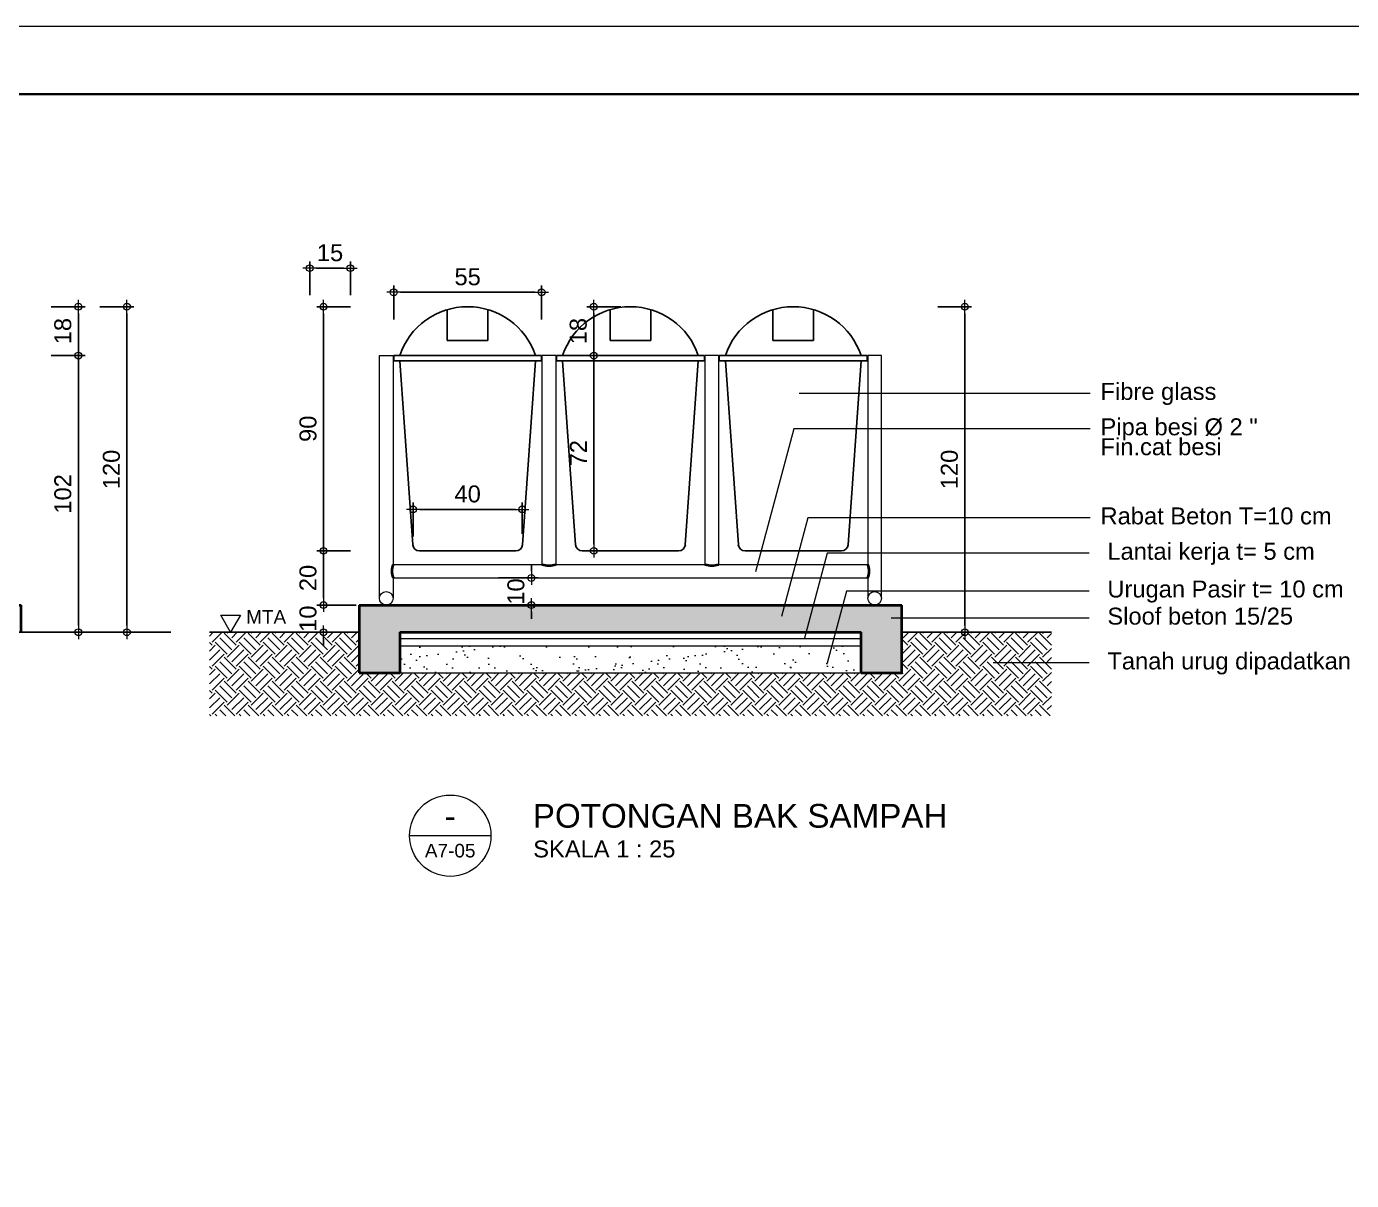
# Model space of a CAD drawing. Header units: millimetres. Extents: x -11 to 1625, y -267 to 180.
# Drawn here: x 854.43 to 873.97, y -64.02 to -47 of the extents above; entities that cross this region are included whole.
import ezdxf
from ezdxf.enums import TextEntityAlignment as Align

# ---------------------------------------------------------------- set-up
doc = ezdxf.new("R2010")
doc.units = ezdxf.units.MM
for name, color, linetype, lineweight in [('ars', 11, 'Continuous', 5), ('fin', 1, 'Continuous', 9), ('GRS KOP', 1, 'Continuous', 35), ('kaca', 121, 'Continuous', 0), ('kol', 1, 'Continuous', 40), ('kop', 7, 'Continuous', 20), ('LEADER', 15, 'Continuous', 15), ('not', 7, 'Continuous', 20), ('u', 6, 'Continuous', 20)]:
    doc.layers.add(name, color=color, linetype=linetype, lineweight=lineweight)
doc.layers.add('FRAME', color=3, linetype='Continuous')
doc.styles.add('BARU', font='complex.shx')
doc.styles.add('S', font='SIMPLEX', dxfattribs={"width": 1.1})
doc.styles.get("Standard").update_dxf_attribs({"font": 'ARIALUNI.TTF'})
doc.linetypes.add('BATTING', pattern='A,0.0001,-0.1,[134,ltypeshp.shx,S=0.1,R=0,X=-0.1,Y=0],-0.2,[134,ltypeshp.shx,S=0.1,R=180,X=0.1,Y=0],-0.1', length=0.4001)
doc.dimstyles.new('SK-25', dxfattribs={"dimtxt": 0.25, "dimasz": 0.1, "dimexe": 0.1, "dimexo": 0, "dimgap": 0.1, "dimtad": 1, "dimdec": 0, "dimlfac": 25, "dimzin": 12, "dimdsep": 46, "dimtxsty": 'Standard', "dimblk": 'BULAT', "dimcen": 0.1, "dimclrd": 256, "dimadec": 0, "dimazin": 3, "dimtfac": 1, "dimtdec": 0, "dimtofl": 0, "dimtmove": 0, "dimatfit": 3, "dimldrblk": 'BULAT', "dimfxl": 0, "dimtolj": 1, "dimtzin": 0, "dimarcsym": 0})

# ---------------------------------------------------------------- blocks, each defined once
blk = doc.blocks.new('kop')
at = {"layer": 'GRS KOP'}
blk.add_lwpolyline([(1, 54), (83, 54), (83, 1), (1, 1)], close=True, dxfattribs=at)
at = {"layer": 'kop', "color": 7}
blk.add_line((84, 55), (0, 55), dxfattribs=at)
at = {"layer": 'kop', "style": 'BARU', "flags": 4}
for p, height in [((73.8, 5.4), 0.35), ((80.303, 5.382), 0.25), ((73.8, 4.9), 0.35), ((80.303, 4.882), 0.25), ((73.8, 4.4), 0.35), ((80.303, 4.382), 0.25)]:
    blk.add_attdef('-', p, '', height=height, dxfattribs=at)
at = {"layer": 'kop', "flags": 4}
for tag, p in [('AR-00', (78.057, 2.648)), ('00', (81.238, 2.647))]:
    blk.add_attdef(tag, text='', height=0.35, dxfattribs=at).set_placement(p, align=Align.MIDDLE)
blk = doc.blocks.new('BULAT')
for p, q in [((-1, 0), (1, 0)), ((0, -1), (0, 1))]:
    blk.add_line(p, q)
blk.add_circle((0, 0), 0.5)
blk = doc.blocks.new('*D421')
at = {"layer": 'Defpoints', "color": 0, "ltscale": 0.5}
for p in [(854.798, -51.852), (855.198, -51.852), (854.798, -55.932)]:
    blk.add_point(p, dxfattribs=at)
at = {"layer": 'u', "color": 0, "lineweight": -2, "ltscale": 0.5}
for p, q in [((854.798, -51.852), (855.298, -51.852)), ((854.798, -55.932), (855.298, -55.932))]:
    blk.add_line(p, q, dxfattribs=at)
at = {"layer": 'u', "lineweight": -2, "ltscale": 0.5}
blk.add_line((855.198, -55.832), (855.198, -51.952), dxfattribs=at)
at = {"layer": 'u', "lineweight": -2, "ltscale": 0.5, "xscale": 0.1, "yscale": 0.1, "zscale": 0.1}
for p, rotation in [((855.198, -51.852), 90), ((855.198, -55.932), 270)]:
    blk.add_blockref('BULAT', p, dxfattribs=dict(at, rotation=rotation))
at = {"layer": 'u', "color": 0, "ltscale": 0.5, "insert": (854.97, -53.892), "char_height": 0.25, "attachment_point": 5, "rotation": 90}
blk.add_mtext('\\A1;102', dxfattribs=at)
blk = doc.blocks.new('*D422')
at = {"layer": 'Defpoints', "color": 0, "ltscale": 0.5}
for p in [(859.208, -50.564), (858.608, -50.964), (859.208, -50.964)]:
    blk.add_point(p, dxfattribs=at)
at = {"layer": 'u', "color": 0, "lineweight": -2, "ltscale": 0.5}
for p, q in [((858.608, -50.964), (858.608, -50.464)), ((859.208, -50.964), (859.208, -50.464))]:
    blk.add_line(p, q, dxfattribs=at)
at = {"layer": 'u', "lineweight": -2, "ltscale": 0.5}
blk.add_line((858.708, -50.564), (859.108, -50.564), dxfattribs=at)
at = {"layer": 'u', "lineweight": -2, "ltscale": 0.5, "xscale": 0.1, "yscale": 0.1, "zscale": 0.1, "rotation": 180}
blk.add_blockref('BULAT', (858.608, -50.564), dxfattribs=at)
at = {"layer": 'u', "lineweight": -2, "ltscale": 0.5, "xscale": 0.1, "yscale": 0.1, "zscale": 0.1}
blk.add_blockref('BULAT', (859.208, -50.564), dxfattribs=at)
at = {"layer": 'u', "color": 0, "ltscale": 0.5, "insert": (858.908, -50.337), "char_height": 0.25, "attachment_point": 5}
blk.add_mtext('\\A1;15', dxfattribs=at)
blk = doc.blocks.new('*D423')
at = {"layer": 'Defpoints', "color": 0, "ltscale": 0.5}
for p in [(859.847, -50.919), (859.847, -51.319), (862.027, -51.319)]:
    blk.add_point(p, dxfattribs=at)
at = {"layer": 'u', "color": 0, "lineweight": -2, "ltscale": 0.5}
for p, q in [((859.847, -51.319), (859.847, -50.819)), ((862.027, -51.319), (862.027, -50.819))]:
    blk.add_line(p, q, dxfattribs=at)
at = {"layer": 'u', "lineweight": -2, "ltscale": 0.5}
blk.add_line((861.927, -50.919), (859.947, -50.919), dxfattribs=at)
at = {"layer": 'u', "lineweight": -2, "ltscale": 0.5, "xscale": 0.1, "yscale": 0.1, "zscale": 0.1, "rotation": 180}
blk.add_blockref('BULAT', (859.847, -50.919), dxfattribs=at)
at = {"layer": 'u', "lineweight": -2, "ltscale": 0.5, "xscale": 0.1, "yscale": 0.1, "zscale": 0.1}
blk.add_blockref('BULAT', (862.027, -50.919), dxfattribs=at)
at = {"layer": 'u', "color": 0, "ltscale": 0.5, "insert": (860.937, -50.692), "char_height": 0.25, "attachment_point": 5}
blk.add_mtext('\\A1;55', dxfattribs=at)
blk = doc.blocks.new('*D424')
at = {"layer": 'Defpoints', "color": 0, "ltscale": 0.5}
for p in [(867.866, -51.132), (868.266, -51.132), (867.866, -55.932)]:
    blk.add_point(p, dxfattribs=at)
at = {"layer": 'u', "color": 0, "lineweight": -2, "ltscale": 0.5}
for p, q in [((867.866, -51.132), (868.366, -51.132)), ((867.866, -55.932), (868.366, -55.932))]:
    blk.add_line(p, q, dxfattribs=at)
at = {"layer": 'u', "lineweight": -2, "ltscale": 0.5}
blk.add_line((868.266, -55.832), (868.266, -51.232), dxfattribs=at)
at = {"layer": 'u', "lineweight": -2, "ltscale": 0.5, "xscale": 0.1, "yscale": 0.1, "zscale": 0.1}
for p, rotation in [((868.266, -51.132), 90), ((868.266, -55.932), 270)]:
    blk.add_blockref('BULAT', p, dxfattribs=dict(at, rotation=rotation))
at = {"layer": 'u', "color": 0, "ltscale": 0.5, "insert": (868.039, -53.532), "char_height": 0.25, "attachment_point": 5, "rotation": 90}
blk.add_mtext('\\A1;120', dxfattribs=at)
blk = doc.blocks.new('*D425')
at = {"layer": 'Defpoints', "color": 0, "ltscale": 0.5}
for p in [(861.394, -55.132), (861.394, -55.532), (861.876, -55.532)]:
    blk.add_point(p, dxfattribs=at)
at = {"layer": 'u', "lineweight": -2, "ltscale": 0.5}
for p, q in [((861.876, -55.032), (861.876, -54.932)), ((861.876, -55.632), (861.876, -55.732))]:
    blk.add_line(p, q, dxfattribs=at)
at = {"layer": 'u', "color": 0, "lineweight": -2, "ltscale": 0.5}
for p, q in [((861.394, -55.132), (861.976, -55.132)), ((861.394, -55.532), (861.976, -55.532))]:
    blk.add_line(p, q, dxfattribs=at)
at = {"layer": 'u', "lineweight": -2, "ltscale": 0.5, "xscale": 0.1, "yscale": 0.1, "zscale": 0.1}
for p, rotation in [((861.876, -55.132), 270), ((861.876, -55.532), 90)]:
    blk.add_blockref('BULAT', p, dxfattribs=dict(at, rotation=rotation))
at = {"layer": 'u', "color": 0, "ltscale": 0.5, "insert": (861.649, -55.332), "char_height": 0.25, "attachment_point": 5, "rotation": 90}
blk.add_mtext('\\A1;10', dxfattribs=at)
blk = doc.blocks.new('TONG')
at = {"layer": 'FRAME'}
for p, q in [((0.225, 0.055), (0.225, 0.1691)), ((0.375, 0.055), (0.375, 0.1691)), ((0.225, 0.055), (0.375, 0.055)), ((0.0275, 0), (0.5725, 0)), ((0.0275, -0.02), (0.0275, 0)), ((0.5725, -0.02), (0.5725, 0)), ((0.025, -0.0046), (0.0275, -0.0046)), ((0.025, -0.0146), (0.0275, -0.0146)), ((0.0275, -0.02), (0.5725, -0.02)), ((0.0977, -0.6976), (0.05, -0.02)), ((0.5023, -0.6976), (0.55, -0.02)), ((0.575, -0.0046), (0.5725, -0.0046)), ((0.575, -0.0146), (0.5725, -0.0146)), ((0.1225, -0.72), (0.4775, -0.72))]:
    blk.add_line(p, q, dxfattribs=at)
for centre, radius, start, end in [((0.3, -0.0836), 0.2636, 18.4922, 161.5078), ((0.1225, -0.695), 0.025, 185.9131, 270), ((0.4775, -0.695), 0.025, 270, 354.0869)]:
    blk.add_arc(centre, radius, start, end, dxfattribs=at)
blk = doc.blocks.new('F-TONG')
blk.add_line((1.5515, -0.1), (-1.5515, -0.1))
at = {"layer": 'fin'}
for p, q in [((-0.925, 0.92), (-0.875, 0.92)), ((-0.925, 0.025), (-0.925, 0.92)), ((-0.875, 0.92), (-0.875, 0.15)), ((-0.325, 0.15), (-0.325, 0.92)), ((-0.275, 0.92), (-0.325, 0.92)), ((-0.275, 0.92), (-0.275, 0.15)), ((0.275, 0.15), (0.275, 0.92)), ((0.325, 0.92), (0.275, 0.92)), ((0.325, 0.92), (0.325, 0.15)), ((0.925, 0.92), (0.875, 0.92)), ((0.875, 0.92), (0.875, 0.15)), ((0.925, 0.025), (0.925, 0.92)), ((-0.875, 0.15), (-0.325, 0.15)), ((-0.275, 0.15), (0.275, 0.15)), ((0.325, 0.15), (0.875, 0.15)), ((-0.875, 0.1), (0.875, 0.1)), ((-0.875, 0.1), (-0.875, 0.025)), ((0.875, 0.1), (0.875, 0.025))]:
    blk.add_line(p, q, dxfattribs=at)
for centre in [(-0.9, 0.025), (0.9, 0.025)]:
    blk.add_circle(centre, 0.025, dxfattribs=at)
at = {"layer": 'kol'}
for p, q in [((-1, 0), (-1, -0.1)), ((-1, 0), (1, 0)), ((1, -0.1), (1, 0))]:
    blk.add_line(p, q, dxfattribs=at)
for centre, radius, start, end in [((-0.8102, 0.125), 0.0695, 158.9096, 201.0904), ((-0.3, 0.2213), 0.0756, 250.6825, 289.3175), ((0.3, 0.2213), 0.0756, 250.6825, 289.3175), ((0.8102, 0.125), 0.0695, 338.9096, 21.0904)]:
    blk.add_arc(centre, radius, start, end, dxfattribs=at)
blk.add_blockref('TONG', (-0.9, 0.92))
at = {"xscale": -1}
for p in [(0.3, 0.92), (0.9, 0.92)]:
    blk.add_blockref('TONG', p, dxfattribs=at)
blk = doc.blocks.new('SEC-TONG')
at = {"layer": 'ars'}
h = blk.add_hatch(dxfattribs=at)
h.set_pattern_fill('EARTH', color=256, scale=0.25, angle=45, style=0)
h.set_pattern_definition([(45, (-1.551464, -0.40821), (7e-18, 0.0883883), [0.0625, -0.0625]), (45, (-1.56804, -0.391635), (7e-18, 0.0883883), [0.0625, -0.0625]), (45, (-1.58461, -0.37506), (7e-18, 0.0883883), [0.0625, -0.0625]), (135, (-1.58461, -0.364014), (-0.0883883, 1e-17), [0.0625, -0.0625]), (135, (-1.56804, -0.34744), (-0.0883883, 1e-17), [0.0625, -0.0625]), (135, (-1.551464, -0.33087), (-0.0883883, 1e-17), [0.0625, -0.0625])])
h.paths.add_polyline_path([(1.5515, -0.1), (1, -0.1), (1, -0.25), (0.85, -0.25), (-0.85, -0.25), (-1, -0.25), (-1, -0.1), (-1.5515, -0.1), (-1.5515, -0.4082), (1.5515, -0.4082)])
at = {"layer": 'kaca'}
blk.add_hatch(color=256, dxfattribs=at).paths.add_polyline_path([(1, 0), (-1, 0), (-1, -0.25), (-0.85, -0.25), (-0.85, -0.1), (0.85, -0.1), (0.85, -0.25), (1, -0.25)])
at = {"layer": 'not'}
h = blk.add_hatch(dxfattribs=at)
h.set_pattern_fill('AR-SAND', color=256, scale=0.05, style=0)
h.set_pattern_definition([(37.5, (-0.21217, -0.210544), (-0.0031497, 0.096341), [0, -0.076, 0, -0.085, 0, -0.08125]), (7.5, (-0.21217, -0.21054), (0.088489, 0.141107), [0, -0.041, 0, -0.0685, 0, -0.02625]), (327.5, (-0.27367, -0.210544), (0.155707, 0.000283), [0, -0.025, 0, -0.09, 0, -0.1175]), (317.5, (-0.27367, -0.21054), (0.150306, 0.043884), [0, -0.0125, 0, -0.059, 0, -0.0675])])
h.paths.add_polyline_path([(0.85, -0.15), (-0.85, -0.15), (-0.85, -0.25), (0.85, -0.25)])
for p, q in [((-1, -0.1), (-1.5515, -0.1)), ((1, -0.1), (1.5515, -0.1))]:
    blk.add_line(p, q)
at = {"layer": 'ars'}
for p, q in [((-0.85, -0.15), (0.85, -0.15)), ((-0.85, -0.25), (0.85, -0.25))]:
    blk.add_line(p, q, dxfattribs=at)
at = {"layer": 'fin'}
for p, q in [((-0.925, 0.92), (-0.875, 0.92)), ((-0.925, 0.025), (-0.925, 0.92)), ((-0.875, 0.92), (-0.875, 0.15)), ((-0.325, 0.15), (-0.325, 0.92)), ((-0.275, 0.92), (-0.325, 0.92)), ((-0.275, 0.92), (-0.275, 0.15)), ((0.275, 0.15), (0.275, 0.92)), ((0.325, 0.92), (0.275, 0.92)), ((0.325, 0.92), (0.325, 0.15)), ((0.925, 0.92), (0.875, 0.92)), ((0.875, 0.92), (0.875, 0.15)), ((0.925, 0.025), (0.925, 0.92)), ((-0.875, 0.15), (-0.325, 0.15)), ((-0.275, 0.15), (0.275, 0.15)), ((0.325, 0.15), (0.875, 0.15)), ((-0.875, 0.1), (0.875, 0.1)), ((-0.875, 0.1), (-0.875, 0.025)), ((0.875, 0.1), (0.875, 0.025))]:
    blk.add_line(p, q, dxfattribs=at)
for centre in [(-0.9, 0.025), (0.9, 0.025)]:
    blk.add_circle(centre, 0.025, dxfattribs=at)
at = {"layer": 'kol'}
for p, q in [((-1, 0), (-1, -0.25)), ((-1, 0), (1, 0)), ((1, -0.25), (1, 0)), ((-0.85, -0.1), (-0.85, -0.25)), ((-0.85, -0.1), (0.85, -0.1)), ((0.85, -0.25), (0.85, -0.1)), ((-1, -0.25), (-0.85, -0.25)), ((0.85, -0.25), (1, -0.25))]:
    blk.add_line(p, q, dxfattribs=at)
for centre, radius, start, end in [((-0.8102, 0.125), 0.0695, 158.9096, 201.0904), ((-0.3, 0.2213), 0.0756, 250.6825, 289.3175), ((0.3, 0.2213), 0.0756, 250.6825, 289.3175), ((0.8102, 0.125), 0.0695, 338.9096, 21.0904)]:
    blk.add_arc(centre, radius, start, end, dxfattribs=at)
blk.add_blockref('TONG', (-0.9, 0.92))
at = {"xscale": -1}
for p in [(0.3, 0.92), (0.9, 0.92)]:
    blk.add_blockref('TONG', p, dxfattribs=at)
blk = doc.blocks.new('*D432')
at = {"layer": 'Defpoints', "color": 0, "ltscale": 0.5}
for p in [(854.798, -51.132), (854.798, -51.852), (855.198, -51.852)]:
    blk.add_point(p, dxfattribs=at)
at = {"layer": 'u', "color": 0, "lineweight": -2, "ltscale": 0.5}
for p, q in [((854.798, -51.132), (855.298, -51.132)), ((854.798, -51.852), (855.298, -51.852))]:
    blk.add_line(p, q, dxfattribs=at)
at = {"layer": 'u', "lineweight": -2, "ltscale": 0.5}
blk.add_line((855.198, -51.232), (855.198, -51.752), dxfattribs=at)
at = {"layer": 'u', "lineweight": -2, "ltscale": 0.5, "xscale": 0.1, "yscale": 0.1, "zscale": 0.1}
for p, rotation in [((855.198, -51.132), 90), ((855.198, -51.852), 270)]:
    blk.add_blockref('BULAT', p, dxfattribs=dict(at, rotation=rotation))
at = {"layer": 'u', "color": 0, "ltscale": 0.5, "insert": (854.97, -51.492), "char_height": 0.25, "attachment_point": 5, "rotation": 90}
blk.add_mtext('\\A1;18', dxfattribs=at)
blk = doc.blocks.new('*D433')
at = {"layer": 'Defpoints', "color": 0, "ltscale": 0.5}
for p in [(855.514, -51.132), (855.914, -51.132), (855.514, -55.932)]:
    blk.add_point(p, dxfattribs=at)
at = {"layer": 'u', "color": 0, "lineweight": -2, "ltscale": 0.5}
for p, q in [((855.514, -51.132), (856.014, -51.132)), ((855.514, -55.932), (856.014, -55.932))]:
    blk.add_line(p, q, dxfattribs=at)
at = {"layer": 'u', "lineweight": -2, "ltscale": 0.5}
blk.add_line((855.914, -55.832), (855.914, -51.232), dxfattribs=at)
at = {"layer": 'u', "lineweight": -2, "ltscale": 0.5, "xscale": 0.1, "yscale": 0.1, "zscale": 0.1}
for p, rotation in [((855.914, -51.132), 90), ((855.914, -55.932), 270)]:
    blk.add_blockref('BULAT', p, dxfattribs=dict(at, rotation=rotation))
at = {"layer": 'u', "color": 0, "ltscale": 0.5, "insert": (855.686, -53.532), "char_height": 0.25, "attachment_point": 5, "rotation": 90}
blk.add_mtext('\\A1;120', dxfattribs=at)
blk = doc.blocks.new('*D434')
at = {"layer": 'Defpoints', "color": 0, "ltscale": 0.5}
for p in [(859.295, -55.532), (858.812, -55.932), (859.295, -55.932)]:
    blk.add_point(p, dxfattribs=at)
at = {"layer": 'u', "lineweight": -2, "ltscale": 0.5}
for p, q in [((858.812, -55.432), (858.812, -55.332)), ((858.812, -56.032), (858.812, -56.132))]:
    blk.add_line(p, q, dxfattribs=at)
at = {"layer": 'u', "color": 0, "lineweight": -2, "ltscale": 0.5}
for p, q in [((859.295, -55.532), (858.712, -55.532)), ((859.295, -55.932), (858.712, -55.932))]:
    blk.add_line(p, q, dxfattribs=at)
at = {"layer": 'u', "lineweight": -2, "ltscale": 0.5, "xscale": 0.1, "yscale": 0.1, "zscale": 0.1}
for p, rotation in [((858.812, -55.532), 270), ((858.812, -55.932), 90)]:
    blk.add_blockref('BULAT', p, dxfattribs=dict(at, rotation=rotation))
at = {"layer": 'u', "color": 0, "ltscale": 0.5, "insert": (858.584, -55.732), "char_height": 0.25, "attachment_point": 5, "rotation": 90}
blk.add_mtext('\\A1;10', dxfattribs=at)
blk = doc.blocks.new('PEIL')
blk.add_lwpolyline([(-0.188, 0.325), (0.188, 0.325), (0, 0)], close=True)
at = {"style": 'S', "width": 1.1, "flags": 4}
blk.add_attdef('CAT', (0.265, 0.036), '', height=0.2, dxfattribs=at)
blk = doc.blocks.new('*D435')
at = {"layer": 'Defpoints', "color": 0, "ltscale": 0.5}
for p in [(859.212, -51.132), (858.812, -54.732), (859.212, -54.732)]:
    blk.add_point(p, dxfattribs=at)
at = {"layer": 'u', "color": 0, "lineweight": -2, "ltscale": 0.5}
for p, q in [((859.212, -51.132), (858.712, -51.132)), ((859.212, -54.732), (858.712, -54.732))]:
    blk.add_line(p, q, dxfattribs=at)
at = {"layer": 'u', "lineweight": -2, "ltscale": 0.5}
blk.add_line((858.812, -51.232), (858.812, -54.632), dxfattribs=at)
at = {"layer": 'u', "lineweight": -2, "ltscale": 0.5, "xscale": 0.1, "yscale": 0.1, "zscale": 0.1}
for p, rotation in [((858.812, -51.132), 90), ((858.812, -54.732), 270)]:
    blk.add_blockref('BULAT', p, dxfattribs=dict(at, rotation=rotation))
at = {"layer": 'u', "color": 0, "ltscale": 0.5, "insert": (858.584, -52.932), "char_height": 0.25, "attachment_point": 5, "rotation": 90}
blk.add_mtext('\\A1;90', dxfattribs=at)
blk = doc.blocks.new('*D436')
at = {"layer": 'Defpoints', "color": 0, "ltscale": 0.5}
for p in [(860.134, -54.121), (861.74, -54.481), (860.134, -54.521)]:
    blk.add_point(p, dxfattribs=at)
at = {"layer": 'u', "color": 0, "lineweight": -2, "ltscale": 0.5}
for p, q in [((860.134, -54.521), (860.134, -54.021)), ((861.74, -54.481), (861.74, -54.021))]:
    blk.add_line(p, q, dxfattribs=at)
at = {"layer": 'u', "lineweight": -2, "ltscale": 0.5}
blk.add_line((861.64, -54.121), (860.234, -54.121), dxfattribs=at)
at = {"layer": 'u', "lineweight": -2, "ltscale": 0.5, "xscale": 0.1, "yscale": 0.1, "zscale": 0.1, "rotation": 180}
blk.add_blockref('BULAT', (860.134, -54.121), dxfattribs=at)
at = {"layer": 'u', "lineweight": -2, "ltscale": 0.5, "xscale": 0.1, "yscale": 0.1, "zscale": 0.1}
blk.add_blockref('BULAT', (861.74, -54.121), dxfattribs=at)
at = {"layer": 'u', "color": 0, "ltscale": 0.5, "insert": (860.937, -53.894), "char_height": 0.25, "attachment_point": 5}
blk.add_mtext('\\A1;40', dxfattribs=at)
blk = doc.blocks.new('*D437')
at = {"layer": 'Defpoints', "color": 0, "ltscale": 0.5}
for p in [(863.196, -51.852), (862.796, -54.732), (863.196, -54.732)]:
    blk.add_point(p, dxfattribs=at)
at = {"layer": 'u', "color": 0, "lineweight": -2, "ltscale": 0.5}
for p, q in [((863.196, -51.852), (862.696, -51.852)), ((863.196, -54.732), (862.696, -54.732))]:
    blk.add_line(p, q, dxfattribs=at)
at = {"layer": 'u', "lineweight": -2, "ltscale": 0.5}
blk.add_line((862.796, -51.952), (862.796, -54.632), dxfattribs=at)
at = {"layer": 'u', "lineweight": -2, "ltscale": 0.5, "xscale": 0.1, "yscale": 0.1, "zscale": 0.1}
for p, rotation in [((862.796, -51.852), 90), ((862.796, -54.732), 270)]:
    blk.add_blockref('BULAT', p, dxfattribs=dict(at, rotation=rotation))
at = {"layer": 'u', "color": 0, "ltscale": 0.5, "insert": (862.57, -53.292), "char_height": 0.25, "attachment_point": 5, "rotation": 90}
blk.add_mtext('\\A1;72', dxfattribs=at)
blk = doc.blocks.new('*D438')
at = {"layer": 'Defpoints', "color": 0, "ltscale": 0.5}
for p in [(862.796, -51.132), (863.196, -51.132), (863.196, -51.852)]:
    blk.add_point(p, dxfattribs=at)
at = {"layer": 'u', "color": 0, "lineweight": -2, "ltscale": 0.5}
for p, q in [((863.196, -51.132), (862.696, -51.132)), ((863.196, -51.852), (862.696, -51.852))]:
    blk.add_line(p, q, dxfattribs=at)
at = {"layer": 'u', "lineweight": -2, "ltscale": 0.5}
blk.add_line((862.796, -51.752), (862.796, -51.232), dxfattribs=at)
at = {"layer": 'u', "lineweight": -2, "ltscale": 0.5, "xscale": 0.1, "yscale": 0.1, "zscale": 0.1}
for p, rotation in [((862.796, -51.132), 90), ((862.796, -51.852), 270)]:
    blk.add_blockref('BULAT', p, dxfattribs=dict(at, rotation=rotation))
at = {"layer": 'u', "color": 0, "ltscale": 0.5, "insert": (862.568, -51.492), "char_height": 0.25, "attachment_point": 5, "rotation": 90}
blk.add_mtext('\\A1;18', dxfattribs=at)
blk = doc.blocks.new('*D439')
at = {"layer": 'Defpoints', "color": 0, "ltscale": 0.5}
for p in [(858.812, -54.732), (859.172, -54.732), (859.295, -55.532)]:
    blk.add_point(p, dxfattribs=at)
at = {"layer": 'u', "color": 0, "lineweight": -2, "ltscale": 0.5}
for p, q in [((859.172, -54.732), (858.712, -54.732)), ((859.295, -55.532), (858.712, -55.532))]:
    blk.add_line(p, q, dxfattribs=at)
at = {"layer": 'u', "lineweight": -2, "ltscale": 0.5}
blk.add_line((858.812, -55.432), (858.812, -54.832), dxfattribs=at)
at = {"layer": 'u', "lineweight": -2, "ltscale": 0.5, "xscale": 0.1, "yscale": 0.1, "zscale": 0.1}
for p, rotation in [((858.812, -54.732), 90), ((858.812, -55.532), 270)]:
    blk.add_blockref('BULAT', p, dxfattribs=dict(at, rotation=rotation))
at = {"layer": 'u', "color": 0, "ltscale": 0.5, "insert": (858.584, -55.132), "char_height": 0.25, "attachment_point": 5, "rotation": 90}
blk.add_mtext('\\A1;20', dxfattribs=at)
blk = doc.blocks.new('Ndtpd')
blk.add_line((0.747, 0), (-0.747, 0))
blk.add_circle((0, 0), 0.747)
at = {"flags": 4}
for tag, height, p in [('NO', 0.5, (0, 0.148)), ('NOLBR', 0.3, (0, -0.398))]:
    blk.add_attdef(tag, text='', height=height, dxfattribs=at).set_placement(p, align=Align.CENTER)
for tag, p, height in [('NDTPD', (1.516, 0.148), 0.5), ('SKALA', (1.523, -0.398), 0.3)]:
    blk.add_attdef(tag, p, '', height=height, dxfattribs=at)

msp = doc.modelspace()

# ---------------------------------------------------------------- linework, layer by layer
at = {"layer": 'ars', "linetype": 'BATTING', "ltscale": 0.25}
msp.add_line((866.7365814, -56.030669), (859.9365814, -56.030669), dxfattribs=at)
at = {"layer": 'LEADER'}
for p, q in [((870.1127794, -52.4112482), (865.8248879, -52.4112482)), ((865.7454545, -52.9330223), (865.1803306, -55.0420935)), ((870.1127794, -52.9330223), (865.7454545, -52.9330223)), ((865.9537818, -54.2463737), (865.564057, -55.7008463)), ((870.1127794, -54.2463737), (865.9537818, -54.2463737)), ((866.2361232, -54.7681479), (865.9007245, -56.0198725)), ((870.1011676, -54.7681479), (866.2361232, -54.7681479)), ((866.5231556, -55.3245683), (866.2388226, -56.3857137)), ((870.1011676, -55.3245683), (866.5231556, -55.3245683)), ((870.1011676, -55.7245683), (867.1794006, -55.7245683)), ((870.1011676, -56.3850269), (868.683861, -56.3850269))]:
    msp.add_line(p, q, dxfattribs=at)

# ---------------------------------------------------------------- block references
at = {"xscale": 4, "yscale": 4, "zscale": 4}
for name, p in [('F-TONG', (850.3538749, -55.5316954)), ('SEC-TONG', (863.3365814, -55.5316954))]:
    msp.add_blockref(name, p, dxfattribs=at)
at = {"layer": 'kop'}
msp.add_blockref('kop', (827.2141618, -102), dxfattribs=at)
at = {"layer": 'not'}
ref = msp.add_blockref('PEIL', (857.4427645, -55.9316954), dxfattribs=dict(at, xscale=0.7698003589194742, yscale=0.7698003589194742, zscale=0.7698003589195008))
ref.add_attrib('CAT', 'MTA', (857.6715536, -55.8054614), dxfattribs={"layer": '0', "height": 0.2, "flags": 4})
ref = msp.add_blockref('Ndtpd', (860.6797595, -58.9323567), dxfattribs=dict(at, xscale=0.803212851405533, yscale=0.8032128514056467, zscale=0.8032128514056226))
ref.add_attrib('NO', '-', dxfattribs={"layer": '0', "height": 0.35, "flags": 4}).set_placement((860.6794323, -58.8138309), align=Align.CENTER)
ref.add_attrib('NDTPD', 'POTONGAN BAK SAMPAH', (861.8974441, -58.8138309), dxfattribs={"layer": '0', "height": 0.35, "flags": 4})
ref.add_attrib('NOLBR', 'A7-05', dxfattribs={"layer": '0', "height": 0.2, "flags": 4}).set_placement((860.6794323, -59.2523266), align=Align.CENTER)
ref.add_attrib('SKALA', 'SKALA 1 : 25', (861.9032442, -59.2523266), dxfattribs={"layer": '0', "height": 0.25, "flags": 4})

# ---------------------------------------------------------------- texts
at = {"layer": 'not', "ltscale": 0.5}
for s, p in [('Fibre glass', (870.2666631, -52.5061068)), ('Pipa besi %%C 2 "', (870.2666631, -53.027881)), ('Fin.cat besi', (870.2666631, -53.3216408)), ('Rabat Beton T=10 cm', (870.2666631, -54.3412324)), ('Lantai kerja t= 5 cm', (870.367778, -54.8630065)), ('Urugan Pasir t= 10 cm', (870.367778, -55.419427)), ('Sloof beton 15/25', (870.367778, -55.819427)), ('Tanah urug dipadatkan', (870.367778, -56.4798855))]:
    msp.add_text(s, height=0.25, dxfattribs=at).set_placement(p)

# ---------------------------------------------------------------- dimensions: what is measured, and where the dimension line sits
at = {"layer": 'u', "ltscale": 0.5}
dim = msp.add_linear_dim(base=(859.2076064, -50.5643763), p1=(858.6076064, -50.9643763), p2=(859.2076064, -50.9643763), dimstyle='SK-25', dxfattribs=at)
dim.commit()
dim.dimension.update_dxf_attribs({"geometry": '*D422', "text_midpoint": (858.9076064, -50.3366478)})
for base, p1, p2, angle, picture, middle in [((859.8465813611, -50.9193613511), (862.0265813611, -51.3193613511), (859.8465813611, -51.3193613511), 180, '*D423', (860.9365813611, -50.6922297004)), ((855.1976775, -51.8516954), (854.7976775, -51.1316954), (854.7976775, -51.8516954), 270, '*D432', (854.9699489, -51.4916954)), ((855.9136152, -51.1316954), (855.5136152, -55.9316954), (855.5136152, -51.1316954), 90, '*D433', (855.6858867, -53.5316954)), ((858.8118223, -54.7316954), (859.2118223, -51.1316954), (859.2118223, -54.7316954), 270, '*D435', (858.5840938, -52.9316954)), ((862.795916, -51.1316954), (863.195916, -51.8516954), (863.195916, -51.1316954), 90, '*D438', (862.5681875, -51.4916954)), ((868.2662679, -51.1316954), (867.8662679, -55.9316954), (867.8662679, -51.1316954), 90, '*D424', (868.0385393, -53.5316954)), ((855.1976775, -51.8516954), (854.7976775, -55.9316954), (854.7976775, -51.8516954), 90, '*D421', (854.9699489, -53.8916954)), ((862.795916, -54.7316954), (863.195916, -51.8516954), (863.195916, -54.7316954), 270, '*D437', (862.5703192, -53.2916954)), ((860.1336028, -54.1213948), (861.7395874, -54.4810043), (860.1336028, -54.5213948), 180, '*D436', (860.9365951, -53.8936663)), ((858.8118223, -54.7316954), (859.2945966, -55.5316954), (859.1718223, -54.7316954), 270, '*D439', (858.5840938, -55.1316954))]:
    dim = msp.add_linear_dim(base=base, p1=p1, p2=p2, angle=angle, dimstyle='SK-25', dxfattribs=at)
    dim.commit()
    dim.dimension.update_dxf_attribs({"geometry": picture, "text_midpoint": middle})
for base, p1, p2, picture, middle in [((861.8764569, -55.5316954), (861.3936826, -55.1316954), (861.3936826, -55.5316954), '*D425', (861.8764569, -55.3316954)), ((858.8118223, -55.9316954), (859.2945966, -55.5316954), (859.2945966, -55.9316954), '*D434', (858.8118223, -55.7316954))]:
    dim = msp.add_linear_dim(base=base, p1=p1, p2=p2, angle=90, dimstyle='SK-25', dxfattribs=at)
    dim.commit()
    dim.dimension.update_dxf_attribs({"geometry": picture, "text_midpoint": middle, "dimtype": 160})

doc.saveas('drawing.dxf')
